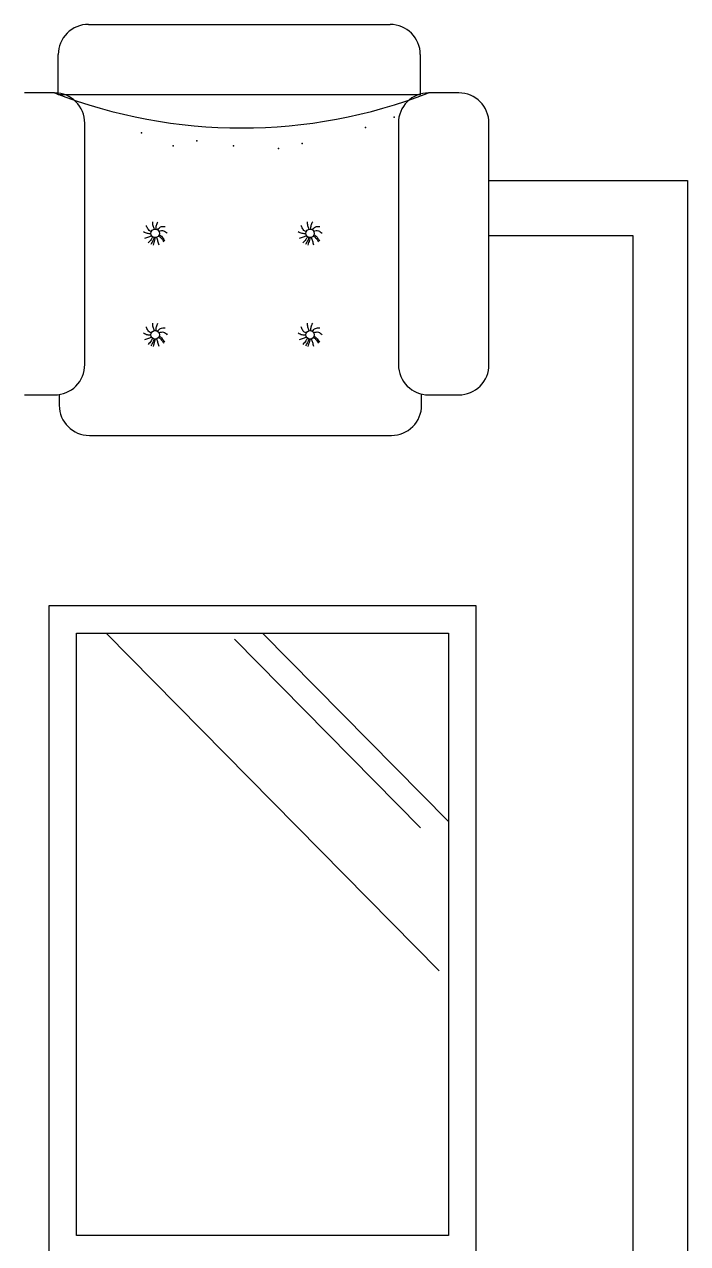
# Model space of a CAD drawing. Header units: inches. Extents: x 5.4 to 47.9, y 11.7 to 36.5.
# Drawn here: x 19.201 to 20.409, y 24.611 to 26.832 of the extents above; entities that cross this region are included whole.
import ezdxf

# ---------------------------------------------------------------- set-up
doc = ezdxf.new("R2010")
doc.units = ezdxf.units.IN
doc.header["$MEASUREMENT"] = 0
doc.layers.add('02', color=2, linetype='Continuous')
doc.layers.add('1', color=1, linetype='Continuous')

msp = doc.modelspace()

# ---------------------------------------------------------------- linework, layer by layer
at = {"layer": '02'}
for p, q in [((20.0468, 26.548, -0.3429), (20.4085, 26.548, -0.3429)), ((20.4085, 26.548, -0.3429), (20.4085, 23.763, -0.3429)), ((20.0468, 26.448, -0.3429), (20.3085, 26.448, -0.3429)), ((20.3085, 26.448, -0.3429), (20.3085, 23.863, -0.3429)), ((19.956, 25.1084, -0.3429), (19.3496, 25.7237, -0.3429)), ((19.9729, 25.3801, -0.3429), (19.6344, 25.7237, -0.3429)), ((19.922, 25.3688, -0.3429), (19.5835, 25.7123, -0.3429))]:
    msp.add_line(p, q, dxfattribs=at)
for centre in [(19.439, 26.4517, -0.3429), (19.7209, 26.4517, -0.3429), (19.439, 26.2669, -0.3429), (19.7209, 26.2669, -0.3429)]:
    msp.add_circle(centre, 0.00776, dxfattribs=at)
for points, knots in [([(19.4376, 26.4593, -0.3429), (19.4367, 26.4613, -0.3429), (19.4347, 26.4656, -0.3429), (19.4345, 26.4704, -0.3429), (19.4343, 26.4729, -0.3429)], [0, 0, 0, 0, 5.930312, 12.843632, 12.843632, 12.843632, 12.843632]), ([(19.4404, 26.4593, -0.3429), (19.4406, 26.4617, -0.3429), (19.4408, 26.4665, -0.3429), (19.4429, 26.4708, -0.3429), (19.4439, 26.4729, -0.3429)], [0, 0, 0, 0, 6.497422, 12.853051, 12.853051, 12.853051, 12.853051]), ([(19.7195, 26.4593, -0.3429), (19.7186, 26.4613, -0.3429), (19.7166, 26.4656, -0.3429), (19.7164, 26.4704, -0.3429), (19.7162, 26.4729, -0.3429)], [0, 0, 0, 0, 5.930312, 12.843632, 12.843632, 12.843632, 12.843632]), ([(19.7223, 26.4593, -0.3429), (19.7224, 26.4617, -0.3429), (19.7227, 26.4665, -0.3429), (19.7248, 26.4708, -0.3429), (19.7258, 26.4729, -0.3429)], [0, 0, 0, 0, 6.497422, 12.853051, 12.853051, 12.853051, 12.853051]), ([(19.4313, 26.4511, -0.3429), (19.4291, 26.451, -0.3429), (19.4242, 26.4509, -0.3429), (19.4198, 26.4531, -0.3429), (19.4174, 26.4543, -0.3429)], [0, 0, 0, 0, 5.895147, 13.127489, 13.127489, 13.127489, 13.127489]), ([(19.432, 26.4549, -0.3429), (19.4305, 26.4555, -0.3429), (19.4269, 26.4572, -0.3429), (19.4243, 26.4619, -0.3429), (19.4231, 26.4651, -0.3429), (19.4228, 26.4661, -0.3429)], [0, 0, 0, 0, 4.195117, 10.720817, 13.688099, 13.688099, 13.688099, 13.688099]), ([(19.4434, 26.4581, -0.3429), (19.445, 26.4602, -0.3429), (19.4484, 26.4646, -0.3429), (19.4539, 26.4643, -0.3429), (19.4568, 26.4642, -0.3429)], [0, 0, 0, 0, 6.856105, 14.205505, 14.205505, 14.205505, 14.205505]), ([(19.4457, 26.4556, -0.3429), (19.4487, 26.4564, -0.3429), (19.4545, 26.458, -0.3429), (19.4587, 26.4538, -0.3429), (19.4608, 26.4518, -0.3429)], [0, 0, 0, 0, 7.761402, 15.149629, 15.149629, 15.149629, 15.149629]), ([(19.7132, 26.4511, -0.3429), (19.711, 26.451, -0.3429), (19.7061, 26.4509, -0.3429), (19.7017, 26.4531, -0.3429), (19.6993, 26.4543, -0.3429)], [0, 0, 0, 0, 5.895147, 13.127489, 13.127489, 13.127489, 13.127489]), ([(19.7139, 26.4549, -0.3429), (19.7124, 26.4555, -0.3429), (19.7088, 26.4572, -0.3429), (19.7062, 26.4619, -0.3429), (19.705, 26.4651, -0.3429), (19.7046, 26.4661, -0.3429)], [0, 0, 0, 0, 4.195117, 10.720817, 13.688099, 13.688099, 13.688099, 13.688099]), ([(19.7253, 26.4581, -0.3429), (19.7269, 26.4602, -0.3429), (19.7303, 26.4646, -0.3429), (19.7358, 26.4643, -0.3429), (19.7387, 26.4642, -0.3429)], [0, 0, 0, 0, 6.856105, 14.205505, 14.205505, 14.205505, 14.205505]), ([(19.7276, 26.4556, -0.3429), (19.7306, 26.4564, -0.3429), (19.7364, 26.458, -0.3429), (19.7406, 26.4538, -0.3429), (19.7427, 26.4518, -0.3429)], [0, 0, 0, 0, 7.761402, 15.149629, 15.149629, 15.149629, 15.149629]), ([(19.4326, 26.4473, -0.3429), (19.4307, 26.4465, -0.3429), (19.4263, 26.4447, -0.3429), (19.4218, 26.4433, -0.3429), (19.4193, 26.4425, -0.3429)], [0, 0, 0, 0, 5.674604, 12.874291, 12.874291, 12.874291, 12.874291]), ([(19.4344, 26.4454, -0.3429), (19.4335, 26.4437, -0.3429), (19.4313, 26.4395, -0.3429), (19.4279, 26.4362, -0.3429), (19.4259, 26.4343, -0.3429)], [0, 0, 0, 0, 5.351689, 12.796405, 12.796405, 12.796405, 12.796405]), ([(19.4369, 26.4442, -0.3429), (19.4364, 26.4428, -0.3429), (19.4349, 26.4384, -0.3429), (19.4325, 26.4343, -0.3429), (19.4309, 26.4315, -0.3429)], [0, 0, 0, 0, 3.947036, 12.81534, 12.81534, 12.81534, 12.81534]), ([(19.4391, 26.4439, -0.3429), (19.4387, 26.4424, -0.3429), (19.4375, 26.4378, -0.3429), (19.436, 26.4333, -0.3429), (19.435, 26.4303, -0.3429)], [0, 0, 0, 0, 4.307472, 12.949294, 12.949294, 12.949294, 12.949294]), ([(19.4411, 26.4442, -0.3429), (19.4419, 26.4421, -0.3429), (19.4436, 26.4378, -0.3429), (19.4447, 26.4332, -0.3429), (19.4453, 26.4308, -0.3429)], [0, 0, 0, 0, 6.012824, 12.754506, 12.754506, 12.754506, 12.754506]), ([(19.4451, 26.4469, -0.3429), (19.4465, 26.4459, -0.3429), (19.4504, 26.4431, -0.3429), (19.4528, 26.4389, -0.3429), (19.4543, 26.4361, -0.3429)], [0, 0, 0, 0, 4.546199, 12.962709, 12.962709, 12.962709, 12.962709]), ([(19.4464, 26.4493, -0.3429), (19.4477, 26.4484, -0.3429), (19.4518, 26.4455, -0.3429), (19.4543, 26.4411, -0.3429), (19.456, 26.438, -0.3429)], [0, 0, 0, 0, 4.266067, 13.575664, 13.575664, 13.575664, 13.575664]), ([(19.7145, 26.4473, -0.3429), (19.7125, 26.4465, -0.3429), (19.7082, 26.4447, -0.3429), (19.7037, 26.4433, -0.3429), (19.7012, 26.4425, -0.3429)], [0, 0, 0, 0, 5.674604, 12.874291, 12.874291, 12.874291, 12.874291]), ([(19.7163, 26.4454, -0.3429), (19.7154, 26.4437, -0.3429), (19.7131, 26.4395, -0.3429), (19.7098, 26.4362, -0.3429), (19.7078, 26.4343, -0.3429)], [0, 0, 0, 0, 5.351689, 12.796405, 12.796405, 12.796405, 12.796405]), ([(19.7188, 26.4442, -0.3429), (19.7183, 26.4428, -0.3429), (19.7168, 26.4384, -0.3429), (19.7144, 26.4343, -0.3429), (19.7128, 26.4315, -0.3429)], [0, 0, 0, 0, 3.947036, 12.81534, 12.81534, 12.81534, 12.81534]), ([(19.721, 26.4439, -0.3429), (19.7206, 26.4424, -0.3429), (19.7194, 26.4378, -0.3429), (19.7179, 26.4333, -0.3429), (19.7169, 26.4303, -0.3429)], [0, 0, 0, 0, 4.307472, 12.949294, 12.949294, 12.949294, 12.949294]), ([(19.7229, 26.4442, -0.3429), (19.7238, 26.4421, -0.3429), (19.7255, 26.4378, -0.3429), (19.7266, 26.4332, -0.3429), (19.7271, 26.4308, -0.3429)], [0, 0, 0, 0, 6.012824, 12.754506, 12.754506, 12.754506, 12.754506]), ([(19.727, 26.4469, -0.3429), (19.7284, 26.4459, -0.3429), (19.7323, 26.4431, -0.3429), (19.7346, 26.4389, -0.3429), (19.7362, 26.4361, -0.3429)], [0, 0, 0, 0, 4.546199, 12.962709, 12.962709, 12.962709, 12.962709]), ([(19.7283, 26.4493, -0.3429), (19.7296, 26.4484, -0.3429), (19.7337, 26.4455, -0.3429), (19.7362, 26.4411, -0.3429), (19.7379, 26.438, -0.3429)], [0, 0, 0, 0, 4.266067, 13.575664, 13.575664, 13.575664, 13.575664]), ([(19.432, 26.2701, -0.3429), (19.4305, 26.2708, -0.3429), (19.4269, 26.2724, -0.3429), (19.4243, 26.2771, -0.3429), (19.4231, 26.2804, -0.3429), (19.4228, 26.2814, -0.3429)], [0, 0, 0, 0, 4.195117, 10.720817, 13.688099, 13.688099, 13.688099, 13.688099]), ([(19.4376, 26.2745, -0.3429), (19.4367, 26.2765, -0.3429), (19.4347, 26.2809, -0.3429), (19.4345, 26.2856, -0.3429), (19.4343, 26.2882, -0.3429)], [0, 0, 0, 0, 5.930312, 12.843632, 12.843632, 12.843632, 12.843632]), ([(19.4404, 26.2745, -0.3429), (19.4406, 26.277, -0.3429), (19.4408, 26.2817, -0.3429), (19.4429, 26.286, -0.3429), (19.4439, 26.2881, -0.3429)], [0, 0, 0, 0, 6.497422, 12.853051, 12.853051, 12.853051, 12.853051]), ([(19.4434, 26.2733, -0.3429), (19.445, 26.2755, -0.3429), (19.4484, 26.2798, -0.3429), (19.4539, 26.2796, -0.3429), (19.4568, 26.2795, -0.3429)], [0, 0, 0, 0, 6.856105, 14.205505, 14.205505, 14.205505, 14.205505]), ([(19.4457, 26.2708, -0.3429), (19.4487, 26.2717, -0.3429), (19.4545, 26.2733, -0.3429), (19.4587, 26.2691, -0.3429), (19.4608, 26.267, -0.3429)], [0, 0, 0, 0, 7.761402, 15.149629, 15.149629, 15.149629, 15.149629]), ([(19.7139, 26.2701, -0.3429), (19.7124, 26.2708, -0.3429), (19.7088, 26.2724, -0.3429), (19.7062, 26.2771, -0.3429), (19.705, 26.2804, -0.3429), (19.7046, 26.2814, -0.3429)], [0, 0, 0, 0, 4.195117, 10.720817, 13.688099, 13.688099, 13.688099, 13.688099]), ([(19.7195, 26.2745, -0.3429), (19.7186, 26.2765, -0.3429), (19.7166, 26.2809, -0.3429), (19.7164, 26.2856, -0.3429), (19.7162, 26.2882, -0.3429)], [0, 0, 0, 0, 5.930312, 12.843632, 12.843632, 12.843632, 12.843632]), ([(19.7223, 26.2745, -0.3429), (19.7224, 26.277, -0.3429), (19.7227, 26.2817, -0.3429), (19.7248, 26.286, -0.3429), (19.7258, 26.2881, -0.3429)], [0, 0, 0, 0, 6.497422, 12.853051, 12.853051, 12.853051, 12.853051]), ([(19.7253, 26.2733, -0.3429), (19.7269, 26.2755, -0.3429), (19.7303, 26.2798, -0.3429), (19.7358, 26.2796, -0.3429), (19.7387, 26.2795, -0.3429)], [0, 0, 0, 0, 6.856105, 14.205505, 14.205505, 14.205505, 14.205505]), ([(19.7276, 26.2708, -0.3429), (19.7306, 26.2717, -0.3429), (19.7364, 26.2733, -0.3429), (19.7406, 26.2691, -0.3429), (19.7427, 26.267, -0.3429)], [0, 0, 0, 0, 7.761402, 15.149629, 15.149629, 15.149629, 15.149629]), ([(19.4313, 26.2663, -0.3429), (19.4291, 26.2663, -0.3429), (19.4242, 26.2661, -0.3429), (19.4198, 26.2683, -0.3429), (19.4174, 26.2696, -0.3429)], [0, 0, 0, 0, 5.895147, 13.127489, 13.127489, 13.127489, 13.127489]), ([(19.4326, 26.2626, -0.3429), (19.4307, 26.2618, -0.3429), (19.4263, 26.26, -0.3429), (19.4218, 26.2586, -0.3429), (19.4193, 26.2578, -0.3429)], [0, 0, 0, 0, 5.674604, 12.874291, 12.874291, 12.874291, 12.874291]), ([(19.4344, 26.2607, -0.3429), (19.4335, 26.2589, -0.3429), (19.4313, 26.2548, -0.3429), (19.4279, 26.2515, -0.3429), (19.4259, 26.2495, -0.3429)], [0, 0, 0, 0, 5.351689, 12.796405, 12.796405, 12.796405, 12.796405]), ([(19.4369, 26.2595, -0.3429), (19.4364, 26.2581, -0.3429), (19.4349, 26.2536, -0.3429), (19.4325, 26.2496, -0.3429), (19.4309, 26.2467, -0.3429)], [0, 0, 0, 0, 3.947036, 12.81534, 12.81534, 12.81534, 12.81534]), ([(19.4391, 26.2592, -0.3429), (19.4387, 26.2576, -0.3429), (19.4375, 26.253, -0.3429), (19.436, 26.2485, -0.3429), (19.435, 26.2455, -0.3429)], [0, 0, 0, 0, 4.307472, 12.949294, 12.949294, 12.949294, 12.949294]), ([(19.4411, 26.2594, -0.3429), (19.4419, 26.2574, -0.3429), (19.4436, 26.253, -0.3429), (19.4447, 26.2485, -0.3429), (19.4453, 26.2461, -0.3429)], [0, 0, 0, 0, 6.012824, 12.754506, 12.754506, 12.754506, 12.754506]), ([(19.4451, 26.2622, -0.3429), (19.4465, 26.2612, -0.3429), (19.4504, 26.2584, -0.3429), (19.4528, 26.2541, -0.3429), (19.4543, 26.2514, -0.3429)], [0, 0, 0, 0, 4.546199, 12.962709, 12.962709, 12.962709, 12.962709]), ([(19.4464, 26.2645, -0.3429), (19.4477, 26.2636, -0.3429), (19.4518, 26.2607, -0.3429), (19.4543, 26.2563, -0.3429), (19.456, 26.2533, -0.3429)], [0, 0, 0, 0, 4.266067, 13.575664, 13.575664, 13.575664, 13.575664]), ([(19.7132, 26.2663, -0.3429), (19.711, 26.2663, -0.3429), (19.7061, 26.2661, -0.3429), (19.7017, 26.2683, -0.3429), (19.6993, 26.2696, -0.3429)], [0, 0, 0, 0, 5.895147, 13.127489, 13.127489, 13.127489, 13.127489]), ([(19.7145, 26.2626, -0.3429), (19.7125, 26.2618, -0.3429), (19.7082, 26.26, -0.3429), (19.7037, 26.2586, -0.3429), (19.7012, 26.2578, -0.3429)], [0, 0, 0, 0, 5.674604, 12.874291, 12.874291, 12.874291, 12.874291]), ([(19.7163, 26.2607, -0.3429), (19.7154, 26.2589, -0.3429), (19.7131, 26.2548, -0.3429), (19.7098, 26.2515, -0.3429), (19.7078, 26.2495, -0.3429)], [0, 0, 0, 0, 5.351689, 12.796405, 12.796405, 12.796405, 12.796405]), ([(19.7188, 26.2595, -0.3429), (19.7183, 26.2581, -0.3429), (19.7168, 26.2536, -0.3429), (19.7144, 26.2496, -0.3429), (19.7128, 26.2467, -0.3429)], [0, 0, 0, 0, 3.947036, 12.81534, 12.81534, 12.81534, 12.81534]), ([(19.721, 26.2592, -0.3429), (19.7206, 26.2576, -0.3429), (19.7194, 26.253, -0.3429), (19.7179, 26.2485, -0.3429), (19.7169, 26.2455, -0.3429)], [0, 0, 0, 0, 4.307472, 12.949294, 12.949294, 12.949294, 12.949294]), ([(19.7229, 26.2594, -0.3429), (19.7238, 26.2574, -0.3429), (19.7255, 26.253, -0.3429), (19.7266, 26.2485, -0.3429), (19.7271, 26.2461, -0.3429)], [0, 0, 0, 0, 6.012824, 12.754506, 12.754506, 12.754506, 12.754506]), ([(19.727, 26.2622, -0.3429), (19.7284, 26.2612, -0.3429), (19.7323, 26.2584, -0.3429), (19.7346, 26.2541, -0.3429), (19.7362, 26.2514, -0.3429)], [0, 0, 0, 0, 4.546199, 12.962709, 12.962709, 12.962709, 12.962709]), ([(19.7283, 26.2645, -0.3429), (19.7296, 26.2636, -0.3429), (19.7337, 26.2607, -0.3429), (19.7362, 26.2563, -0.3429), (19.7379, 26.2533, -0.3429)], [0, 0, 0, 0, 4.266067, 13.575664, 13.575664, 13.575664, 13.575664])]:
    msp.add_open_spline(points, degree=3, knots=knots, dxfattribs=at)
at = {"layer": '1'}
for p, q in [((19.3173, 26.8323, -0.3429), (19.8667, 26.8323, -0.3429)), ((19.2623, 26.704, -0.3429), (19.2623, 26.7773, -0.3429)), ((19.9217, 26.7773, -0.3429), (19.9217, 26.704, -0.3429)), ((19.2557, 26.7075, -0.3429), (19.2007, 26.7075, -0.3429)), ((19.9217, 26.704, -0.3429), (19.2623, 26.704, -0.3429)), ((19.269, 26.7059, -0.3429), (19.2674, 26.7031, -0.3429)), ((19.9918, 26.7075, -0.3429), (19.9368, 26.7075, -0.3429)), ((19.3107, 26.2125, -0.3429), (19.3107, 26.6525, -0.3429)), ((19.8818, 26.6525, -0.3429), (19.8818, 26.2125, -0.3429)), ((20.0468, 26.2125, -0.3429), (20.0468, 26.6525, -0.3429)), ((19.2007, 26.1575, -0.3429), (19.2557, 26.1575, -0.3429)), ((19.2641, 26.1582, -0.3429), (19.2641, 26.1385, -0.3429)), ((19.9241, 26.1385, -0.3429), (19.9241, 26.159, -0.3429)), ((19.9368, 26.1575, -0.3429), (19.9918, 26.1575, -0.3429)), ((19.3191, 26.0835, -0.3429), (19.8691, 26.0835, -0.3429)), ((19.2458, 25.7737, -0.3429), (20.0229, 25.7737, -0.3429)), ((19.2458, 24.5764, -0.3429), (19.2458, 25.7737, -0.3429)), ((20.0229, 25.7737, -0.3429), (20.0229, 24.5764, -0.3429)), ((19.2958, 25.7237, -0.3429), (19.9729, 25.7237, -0.3429)), ((19.2958, 24.6264, -0.3429), (19.2958, 25.7237, -0.3429)), ((19.9729, 25.7237, -0.3429), (19.9729, 24.6264, -0.3429)), ((19.9729, 24.6264, -0.3429), (19.2958, 24.6264, -0.3429))]:
    msp.add_line(p, q, dxfattribs=at)
for centre, radius, start, end in [((19.3173, 26.7773, -0.3429), 0.055, 90.0003, 180.0003), ((19.8667, 26.7773, -0.3429), 0.055, 0.0003, 90.0003), ((19.2557, 26.6525, -0.3429), 0.055, 0.0003, 90.0003), ((19.5963, 27.5831, -0.3429), 0.9395, 248.7452, 291.2555), ((19.9368, 26.6525, -0.3429), 0.055, 90.0003, 180.0003), ((19.9918, 26.6525, -0.3429), 0.055, 0.0003, 90.0003), ((19.2557, 26.2125, -0.3429), 0.055, 270.0003, 0.0003), ((19.9368, 26.2125, -0.3429), 0.055, 180.0003, 270.0003), ((19.9918, 26.2125, -0.3429), 0.055, 270.0003, 0.0003), ((19.3191, 26.1385, -0.3429), 0.055, 180.0003, 270.0003), ((19.8691, 26.1385, -0.3429), 0.055, 270.0003, 0.0003)]:
    msp.add_arc(centre, radius, start, end, dxfattribs=at)
for p in [(19.8744, 26.6636, -0.3429), (19.4138, 26.6348, -0.3429), (19.8216, 26.6444, -0.3429), (19.4714, 26.6108, -0.3429), (19.5146, 26.6204, -0.3429), (19.5817, 26.6108, -0.3429), (19.6633, 26.606, -0.3429), (19.7065, 26.6156, -0.3429)]:
    msp.add_point(p, dxfattribs=at)

doc.saveas('drawing.dxf')
